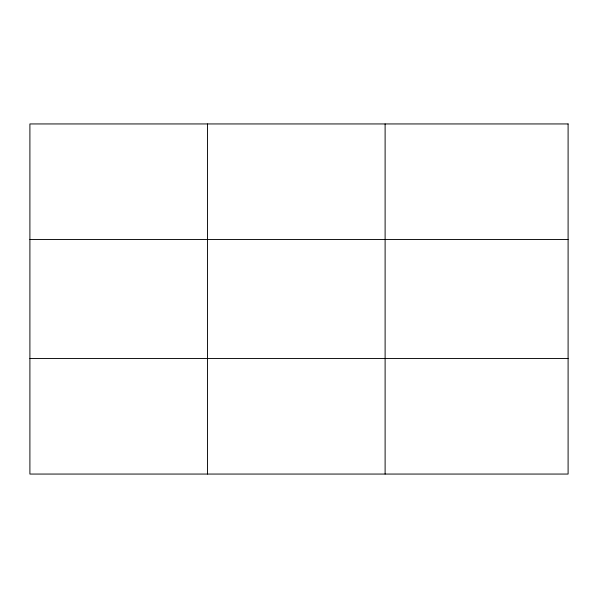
<?xml version="1.0" encoding="UTF-8"?>
<svg xmlns="http://www.w3.org/2000/svg" width="598" height="598" viewBox="0 0 598 598"><rect width="100%" height="100%" fill="white"/><g stroke="black" fill="none" stroke-linecap="round" stroke-linejoin="round"><path stroke-width="0.9" d="M207.506 123.943L207.506 474.057M385.112 123.943L385.112 474.057M29.9 239.484L568.1 239.484M29.9 358.516L568.1 358.516M568.1 123.943L568.1 474.057L29.9 474.057L29.9 123.943L568.1 123.943"/></g></svg>
